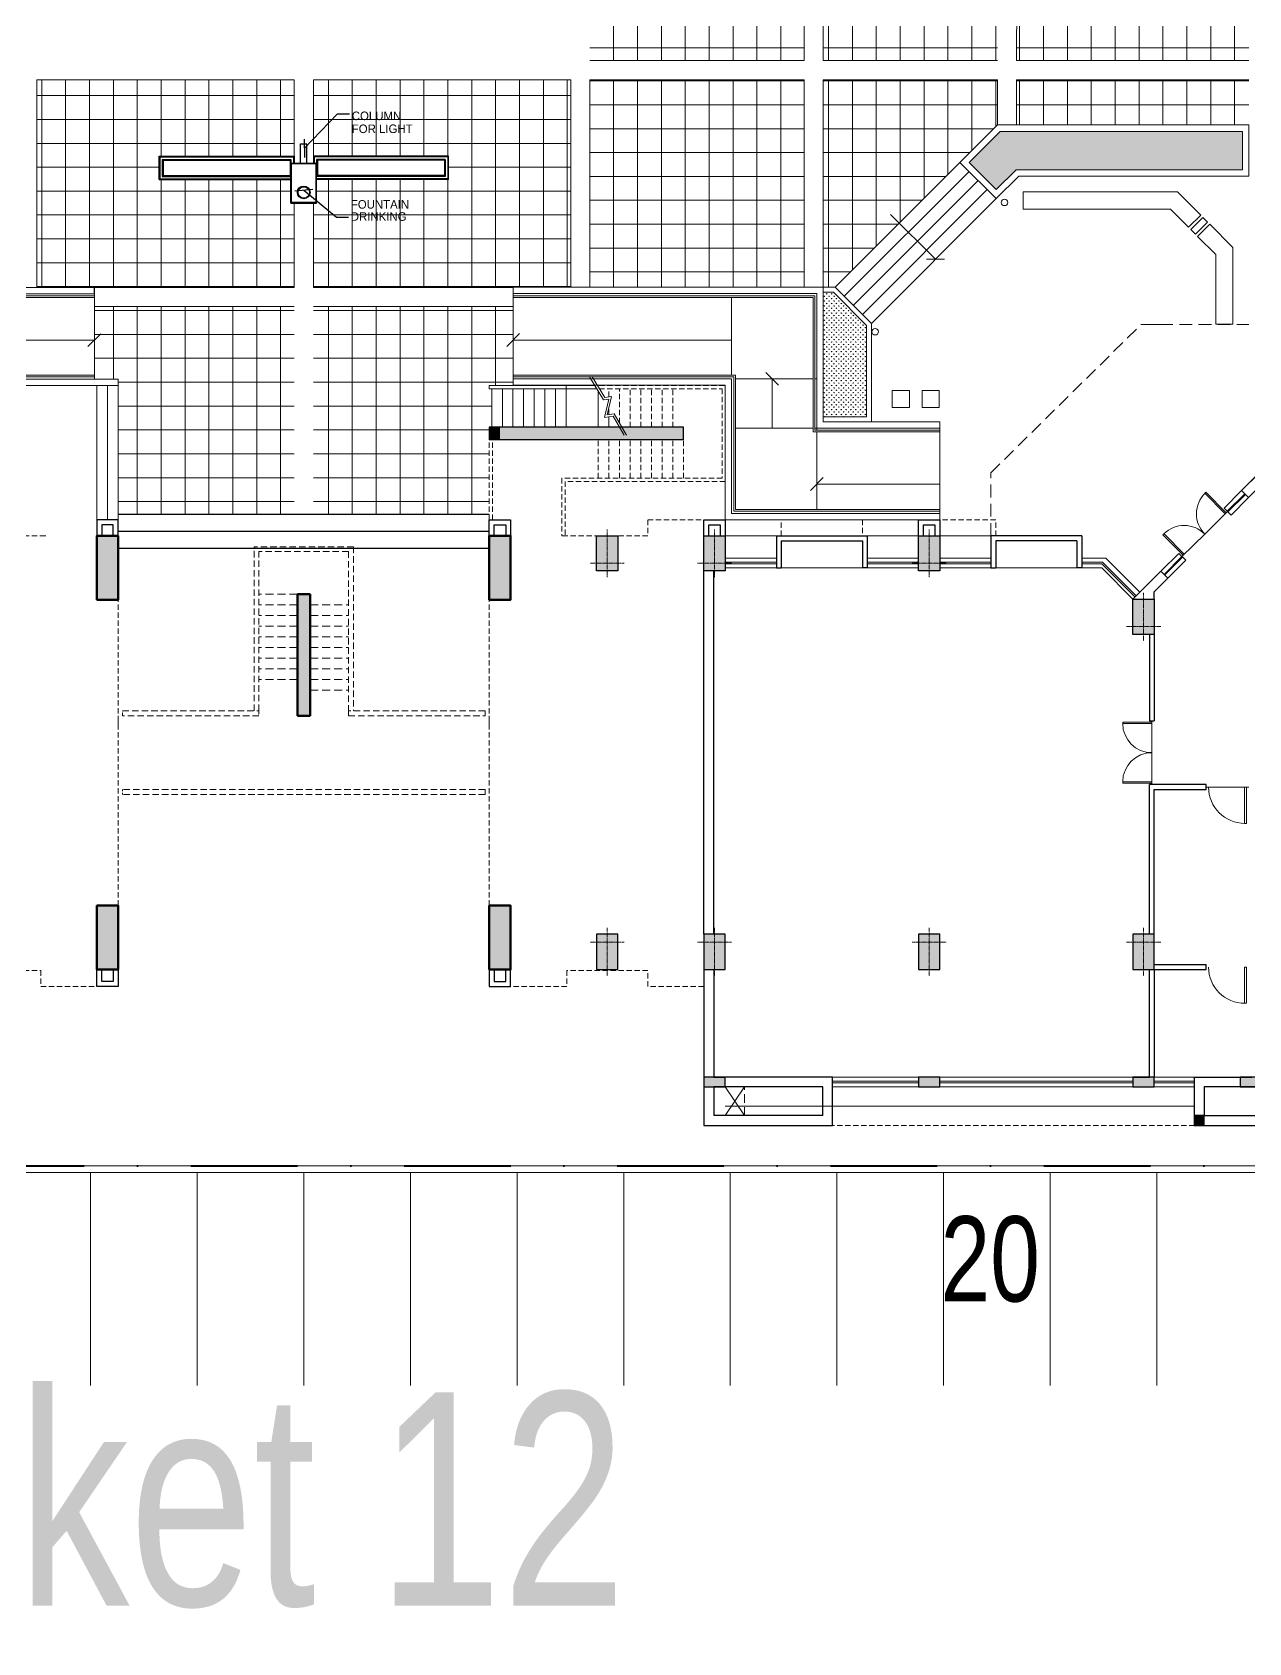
# Model space of a CAD drawing. Header units: inches. Extents: x 5542223 to 12533222, y 497239 to 5189502.
# Drawn here: x 6797436 to 6825957, y 2111526 to 2149292 of the extents above; entities that cross this region are included whole.
import ezdxf

# ---------------------------------------------------------------- set-up
doc = ezdxf.new("R2010")
doc.units = ezdxf.units.IN
doc.header["$MEASUREMENT"] = 0
for name, pattern in [('CENTER2', [1.125, 0.75, -0.125, 0.125, -0.125]), ('DASHDOT', [1, 0.5, -0.25, 0, -0.25]), ('DASHED2', [0.375, 0.25, -0.125]), ('HIDDEN', [0.375, 0.25, -0.125]), ('HIDDEN2', [0.1875, 0.125, -0.0625]), ('HIDDENX2', [0.75, 0.5, -0.25])]:
    doc.linetypes.add(name, pattern=pattern)
doc.layers.get('0').update_dxf_attribs({"color": 1})
for name, color, linetype, lineweight in [('Area_parking', 7, 'DASHDOT', 40), ('c_b', 253, 'Continuous', 15), ('CILL', 7, 'Continuous', 20), ('col', 7, 'Continuous', 30), ('DOOR', 7, 'Continuous', 9), ('ELE', 7, 'Continuous', 13), ('grid', 7, 'CENTER2', 9), ('hatch_col', 8, 'Continuous', 5), ('HosGreenHatch', 7, 'Continuous', 5), ('HosPlanter', 7, 'Continuous', 13), ('HosRamp', 7, 'Continuous', 13), ('HosSteps', 7, 'Continuous', 13), ('LS PAVMNT', 8, 'Continuous', 5), ('PARKING NO TXT', 7, 'Continuous', 9), ('Parking_Text', 7, 'Continuous', 18), ('PROJECTION', 7, 'HIDDEN', 18), ('railing', 253, 'Continuous', 15), ('RAILING_ABOVE', 7, 'HIDDENX2', 18), ('Road', 7, 'Continuous', 15), ('Road_CStone', 8, 'Continuous', 15), ('S_Parkingbays', 7, 'Continuous', 13), ('S_Stair_Projection', 7, 'HIDDEN2', 18), ('STAIR', 253, 'Continuous', 5), ('STAIRS_ABOVE', 7, 'HIDDENX2', 18), ('TEXT', 7, 'Continuous', 20), ('WALL', 7, 'Continuous', 30), ('wall_ele', 7, 'Continuous', 18), ('WIN', 7, 'Continuous', 20)]:
    doc.layers.add(name, color=color, linetype=linetype, lineweight=lineweight)
doc.layers.add('FURN', color=34, linetype='Continuous', lineweight=9, plot=False)
doc.styles.add('Parking_txt', font='arial.ttf', dxfattribs={"width": 0.75})
doc.styles.add('style1', font='ROMANS.SHX', dxfattribs={"width": 0.75, "height": 750})
doc.styles.add('style2', font='ROMANS.SHX', dxfattribs={"width": 0.8})
doc.styles.add('WMF-Arial2', font='arial.ttf')
doc.dimstyles.new('nuts', dxfattribs={"dimscale": 0, "dimtxt": 300, "dimasz": 250, "dimexe": 100, "dimexo": 50, "dimgap": 100, "dimtad": 1, "dimdec": 0, "dimzin": 0, "dimdsep": 46, "dimtxsty": 'style1', "dimblk": 'OBLIQUE', "dimcen": 250, "dimdle": 100, "dimclrd": 256, "dimclre": 256, "dimclrt": 256, "dimadec": 0, "dimazin": 0, "dimtfac": 1, "dimtdec": 0, "dimtmove": 2, "dimatfit": 3, "dimldrblk": 'OBLIQUE', "dimfxl": 1, "dimlwd": -1, "dimlwe": -1, "dimarcsym": 0})
doc.dimstyles.new('nuts1', dxfattribs={"dimscale": 0, "dimtxt": 200, "dimasz": 250, "dimexe": 100, "dimexo": 50, "dimgap": 100, "dimtad": 1, "dimdec": 0, "dimzin": 0, "dimdsep": 46, "dimtxsty": 'style2', "dimblk": 'OBLIQUE', "dimcen": 250, "dimdle": 100, "dimclrd": 256, "dimclre": 256, "dimclrt": 256, "dimadec": 0, "dimazin": 0, "dimtfac": 1, "dimtdec": 0, "dimtmove": 2, "dimatfit": 3, "dimfxl": 1, "dimlwd": -1, "dimlwe": -1, "dimarcsym": 0})
pattern_1 = [(90, (-2274895.06, -572081.5), (-56.5685425, 56.5685425), [15, -98.137085]), (45, (-2274895.06, -572081.5), (-56.5685425, 56.5685425), [15, -65]), (135, (-2274895.06, -572081.5), (-56.5685425, -56.5685425), [15, -65])]

# ---------------------------------------------------------------- blocks, each defined once
blk = doc.blocks.new('_OBLIQUE')
at = {"color": 0, "linetype": 'ByBlock'}
blk.add_line((-0.5, -0.5), (0.5, 0.5), dxfattribs=at)
blk = doc.blocks.new('*D72')
at = {"layer": 'Defpoints', "ltscale": 1000, "transparency": 16777216}
for p, q in [((-385585, 653483), (-385987, 653483)), ((-385937, 653533), (-385937, 653343)), ((-385937, 652833), (-385937, 653022)), ((-385585, 652883), (-385987, 652883))]:
    blk.add_line(p, q, dxfattribs=at)
at = {"layer": 'Defpoints', "color": 0, "ltscale": 1000, "transparency": 16777216}
for p in [(-385535, 653483), (-385937, 652883), (-385535, 652883)]:
    blk.add_point(p, dxfattribs=at)
at = {"layer": 'Defpoints', "ltscale": 1000, "transparency": 16777216, "xscale": 50, "yscale": 50, "zscale": 50}
for p, rotation in [((-385937, 653483), 90), ((-385937, 652883), 270)]:
    blk.add_blockref('_OBLIQUE', p, dxfattribs=dict(at, rotation=rotation))
at = {"layer": 'Defpoints', "ltscale": 1000, "transparency": 16777216, "insert": (-385937, 653183), "char_height": 100, "attachment_point": 5, "rotation": 90, "style": 'WMF-Arial2'}
blk.add_mtext('600', dxfattribs=at)
blk = doc.blocks.new('*D73')
at = {"layer": 'Defpoints', "ltscale": 1000, "transparency": 16777216}
for p, q in [((-386923, 650633), (-387325, 650633)), ((-387275, 650683), (-387275, 650276)), ((-386923, 649633), (-387325, 649633)), ((-387275, 649583), (-387275, 649887))]:
    blk.add_line(p, q, dxfattribs=at)
at = {"layer": 'Defpoints', "color": 0, "ltscale": 1000, "transparency": 16777216}
for p in [(-386873, 650633), (-387275, 649633), (-386873, 649633)]:
    blk.add_point(p, dxfattribs=at)
at = {"layer": 'Defpoints', "ltscale": 1000, "transparency": 16777216, "xscale": 50, "yscale": 50, "zscale": 50}
for p, rotation in [((-387275, 650633), 90), ((-387275, 649633), 270)]:
    blk.add_blockref('_OBLIQUE', p, dxfattribs=dict(at, rotation=rotation))
at = {"layer": 'Defpoints', "ltscale": 1000, "transparency": 16777216, "insert": (-387275, 650082), "char_height": 100, "attachment_point": 5, "rotation": 90, "style": 'WMF-Arial2'}
blk.add_mtext('1000', dxfattribs=at)
blk = doc.blocks.new('colum')
at = {"layer": 'hatch_col'}
blk.add_hatch(color=256, dxfattribs=at).paths.add_polyline_path([(250, 185), (-250, 185), (-250, -640), (250, -640)])
at = {"layer": 'col'}
blk.add_lwpolyline([(-250, -640), (250, -640), (250, 185), (-250, 185)], close=True, dxfattribs=at)
at = {"layer": 'grid'}
for p, q in [((-400, 0), (400, 0)), ((0, 335), (0, -790))]:
    blk.add_line(p, q, dxfattribs=at)
blk = doc.blocks.new('door-left')
at = {"layer": 'DOOR'}
blk.add_lwpolyline([(-0.402, 0.85), (-0.444, 0.85), (-0.444, 0), (-0.402, 0)], close=True, dxfattribs=at)
blk.add_arc((-0.406, 0), 0.85, 0, 90, dxfattribs=at)
blk = doc.blocks.new('GHosEdge')
at = {"layer": 'hatch_col', "ltscale": 1000}
for points in [[(-23395, -10533), (-23895, -10533), (-23895, -12033), (-23395, -12033)], [(-23395, -19203), (-23895, -19203), (-23895, -20703), (-23395, -20703)]]:
    blk.add_hatch(color=256, dxfattribs=at).paths.add_polyline_path(points)
at = {"layer": 'hatch_col'}
for points in [[(-18865, -23228), (-18865, -23458), (-18365, -23458), (-18365, -23228)], [(-13835, -23228), (-13835, -23458), (-13335, -23458), (-13335, -23228)], [(-8805, -23228), (-8805, -23458), (-8305, -23458), (-8305, -23228)], [(-6290, -23228), (-6290, -23458), (-5790, -23458), (-5790, -23228)], [(-7140, -24128), (-7370, -24128), (-7370, -24358), (-7140, -24358)]]:
    blk.add_hatch(color=256, dxfattribs=at).paths.add_polyline_path(points)
at = {"layer": 'c_b', "ltscale": 3}
for p, q in [((-15150, -11288), (-17050, -11288)), ((-10120, -11288), (-12020, -11288))]:
    blk.add_line(p, q, dxfattribs=at)
at = {"layer": 'CILL', "ltscale": 50}
for p, q in [((-8142, -11357), (-7730, -10945)), ((-7730, -10945), (-7568, -11107)), ((-7978, -11518), (-7568, -11107))]:
    blk.add_line(p, q, dxfattribs=at)
at = {"layer": 'col', "color": 0, "lineweight": 70, "ltscale": 0.1}
for points in [[(-23895, -10533), (-23395, -10533), (-23395, -12033), (-23895, -12033)], [(-23895, -20703), (-23395, -20703), (-23395, -19203), (-23895, -19203)]]:
    blk.add_lwpolyline(points, close=True, dxfattribs=at)
at = {"layer": 'col'}
for points in [[(-23895, -20703), (-23895, -21103), (-23395, -21103), (-23395, -20703)], [(-23780, -20703), (-23780, -20988), (-23510, -20988), (-23510, -20703)]]:
    blk.add_lwpolyline(points, dxfattribs=at)
for points in [[(-18365, -23458), (-18365, -23228), (-18865, -23228), (-18865, -23458)], [(-13335, -23458), (-13335, -23228), (-13835, -23228), (-13835, -23458)], [(-8305, -23458), (-8305, -23228), (-8805, -23228), (-8805, -23458)], [(-5790, -23458), (-5790, -23228), (-6290, -23228), (-6290, -23458)], [(-7370, -24358), (-7140, -24358), (-7140, -24128), (-7370, -24128)]]:
    blk.add_lwpolyline(points, close=True, dxfattribs=at)
at = {"layer": 'DOOR', "ltscale": 50}
for p, q in [((-7122, -10492), (-6588, -9965)), ((-7656, -11019), (-7122, -10492))]:
    blk.add_line(p, q, dxfattribs=at)
at = {"layer": 'DOOR'}
for p, q in [((-8362, -16368), (-8362, -14868)), ((-7090, -16426), (-6090, -16426))]:
    blk.add_line(p, q, dxfattribs=at)
at = {"layer": 'ELE', "linetype": 'HIDDENX2', "ltscale": 400}
blk.add_line((-17915, -24128), (-17915, -23458), dxfattribs=at)
at = {"layer": 'PROJECTION', "ltscale": 500}
for q in [(-23895, -10533), (-23895, -21103)]:
    blk.add_line((-23895, -20703), q, dxfattribs=at)
at = {"layer": 'PROJECTION', "ltscale": 1200}
blk.add_lwpolyline([(-12141, -10533), (-12141, -9057), (-8618, -5581), (-6090, -5581)], dxfattribs=at)
at = {"layer": 'PROJECTION', "ltscale": 500}
for points in [[(-11331, -10533), (-11331, -10533), (-11331, -10533), (-12020, -10533), (-12020, -10158), (-15150, -10158), (-15150, -10533), (-17050, -10533), (-17050, -10158), (-20180, -10158), (-20180, -10533), (-22080, -10533), (-22080, -10533), (-22080, -10533), (-22080, -10533)], [(-18865, -21103), (-20180, -21103), (-20180, -20728), (-22080, -20728), (-22080, -21103), (-23895, -21103), (-23895, -20728)], [(-18365, -24358), (-6290, -24358)]]:
    blk.add_lwpolyline(points, dxfattribs=at)
at = {"layer": 'railing', "ltscale": 400}
for p, q in [((-17915, -24128), (-18365, -23458)), ((-18365, -24128), (-17915, -23458))]:
    blk.add_line(p, q, dxfattribs=at)
at = {"layer": 'RAILING_ABOVE', "ltscale": 500}
blk.add_line((-22080, -10533), (-22195, -10533), dxfattribs=at)
at = {"layer": 'STAIR', "ltscale": 3}
blk.add_line((-7890, -5581), (-8618, -5581), dxfattribs=at)
at = {"layer": 'WALL'}
for p, q in [((-5713, -8927), (-6259, -9474)), ((-6259, -9474), (-5847, -9061)), ((-6097, -9636), (-5550, -9090)), ((-6097, -9636), (-6259, -9474)), ((-8805, -12019), (-8149, -11363)), ((-8305, -11845), (-7986, -11526)), ((-7986, -11526), (-8149, -11363)), ((-8305, -12019), (-8305, -11845)), ((-8420, -12844), (-8420, -14868)), ((-8305, -12844), (-8305, -14868)), ((-8420, -19878), (-8420, -16368)), ((-7090, -16368), (-8420, -16368)), ((-8305, -19878), (-8305, -16483)), ((-8305, -16483), (-7090, -16483)), ((-8305, -20588), (-7090, -20588)), ((-8305, -20703), (-8305, -23228)), ((-8305, -20703), (-7090, -20703))]:
    blk.add_line(p, q, dxfattribs=at)
at = {"layer": 'WALL', "ltscale": 4}
for p, q in [((-17165, -10533), (-15035, -10533)), ((-17165, -10533), (-17165, -11288)), ((-15035, -10533), (-15035, -11288)), ((-10005, -10533), (-12135, -10533)), ((-12135, -10533), (-12135, -11288)), ((-10005, -10533), (-10005, -11288)), ((-17050, -10648), (-15150, -10648)), ((-17050, -10648), (-17050, -11288)), ((-15150, -10648), (-15150, -11288)), ((-10120, -10648), (-12020, -10648)), ((-12020, -10648), (-12020, -11288)), ((-10120, -10648), (-10120, -11288)), ((-17165, -11288), (-17050, -11288)), ((-15035, -11288), (-15150, -11288)), ((-12135, -11288), (-12020, -11288)), ((-10005, -11288), (-10120, -11288))]:
    blk.add_line(p, q, dxfattribs=at)
at = {"layer": 'WALL', "ltscale": 0.1}
for p, q in [((-8420, -14868), (-8305, -14868)), ((-7090, -16483), (-7090, -16368)), ((-18865, -20702), (-18865, -23228)), ((-7090, -20703), (-7090, -20588)), ((-18865, -23228), (-18865, -24358)), ((-15850, -23228), (-18365, -23228)), ((-15850, -24358), (-15850, -23228)), ((-7370, -23228), (-6020, -23228)), ((-16080, -23458), (-18635, -23458)), ((-18635, -23458), (-18635, -24128)), ((-16080, -24128), (-16080, -23458)), ((-16080, -24128), (-18635, -24128)), ((-18865, -24358), (-15850, -24358))]:
    blk.add_line(p, q, dxfattribs=at)
for points in [[(-23895, -10533), (-23895, -10158), (-23395, -10158), (-23395, -10533)], [(-18865, -10533), (-18865, -10158), (-18365, -10158), (-18365, -10533)], [(-13835, -10543), (-13835, -10158), (-13335, -10158), (-13335, -10543)], [(-23780, -10533), (-23780, -10273), (-23510, -10273), (-23510, -10533)], [(-18750, -10533), (-18750, -10273), (-18480, -10273), (-18480, -10533)], [(-13720, -10543), (-13720, -10273), (-13450, -10273), (-13450, -10543)], [(-18865, -19878), (-18865, -11358)], [(-18635, -19879), (-18635, -11358)], [(-18635, -20702), (-18635, -23228), (-18365, -23228)], [(-5790, -20703), (-5790, -23458), (-7140, -23458), (-7140, -24128), (-4585, -24128), (-4585, -23458)], [(-7370, -23228), (-7370, -24358), (-4355, -24358)]]:
    blk.add_lwpolyline(points, dxfattribs=at)
at = {"layer": 'WALL'}
blk.add_lwpolyline([(-8805, -23228), (-8420, -23228), (-8420, -20703)], dxfattribs=at)
at = {"layer": 'wall_ele', "ltscale": 4}
for p, q in [((-17165, -10533), (-18365, -10533)), ((-15035, -10533), (-13835, -10533)), ((-12135, -10533), (-13335, -10533))]:
    blk.add_line(p, q, dxfattribs=at)
at = {"layer": 'WIN', "ltscale": 0.1}
for p, q in [((-6185, -9548), (-6596, -9958)), ((-6171, -9562), (-6581, -9973)), ((-18365, -11058), (-17165, -11058)), ((-17165, -11153), (-18365, -11153)), ((-17165, -11193), (-18365, -11193)), ((-17165, -11288), (-18365, -11288)), ((-15035, -11058), (-13835, -11058)), ((-15035, -11153), (-13835, -11153)), ((-15035, -11193), (-13835, -11193)), ((-15035, -11288), (-13835, -11288)), ((-12135, -11058), (-13335, -11058)), ((-12135, -11153), (-13335, -11153)), ((-12135, -11193), (-13335, -11193)), ((-12135, -11288), (-13335, -11288)), ((-10005, -11058), (-9441, -11058)), ((-10005, -11153), (-9519, -11153)), ((-10005, -11193), (-9536, -11193)), ((-10005, -11288), (-9536, -11288)), ((-8757, -11972), (-9536, -11193)), ((-8805, -12019), (-9536, -11288)), ((-8729, -11944), (-9519, -11153)), ((-8642, -11857), (-9441, -11058)), ((-7656, -11019), (-8067, -11430)), ((-7642, -11033), (-8053, -11444)), ((-13835, -23228), (-15850, -23228)), ((-13835, -23323), (-15850, -23323)), ((-13835, -23363), (-15850, -23363)), ((-13335, -23228), (-8805, -23228)), ((-13335, -23323), (-8805, -23323)), ((-13335, -23363), (-8805, -23363)), ((-8305, -23228), (-7370, -23228)), ((-8305, -23323), (-7370, -23323)), ((-8305, -23363), (-7370, -23363)), ((-13835, -23458), (-15850, -23458)), ((-13335, -23458), (-8805, -23458)), ((-8305, -23458), (-7370, -23458)), ((-18365, -23908), (-7370, -23908))]:
    blk.add_line(p, q, dxfattribs=at)
for points in [[(-6507, -10047), (-6670, -9884), (-6259, -9474)], [(-6507, -10047), (-6097, -9636)]]:
    blk.add_lwpolyline(points, dxfattribs=at)
at = {"layer": 'DOOR', "ltscale": 50, "zscale": 796.8750000343788}
for p, xscale, yscale, rotation in [((-6870, -10244), -796.875000035179, 796.875000034459, 44.62082861673562), ((-7374, -10741), 796.8750000351789, 796.8750000344588, 44.62082861673556)]:
    blk.add_blockref('door-left', p, dxfattribs=dict(at, xscale=xscale, yscale=yscale, rotation=rotation))
at = {"layer": 'DOOR', "xscale": 1000, "yscale": 1000, "zscale": 1000, "rotation": 180}
for p in [(-6590, -16426), (-6590, -16426), (-6590, -20646)]:
    blk.add_blockref('door-left', p, dxfattribs=at)
at = {"layer": 'grid', "ltscale": 750, "xscale": -1, "rotation": 180}
for p in [(-21130, -11173), (-21130, -11173), (-18615, -11173), (-13585, -11173), (-8555, -12659)]:
    blk.add_blockref('colum', p, dxfattribs=at)
at = {"layer": 'grid', "yscale": 804.3749999906868, "zscale": 804.3749999906358, "rotation": 90}
for p, xscale in [((-8362, -15261), -804.3749999906868), ((-8362, -15976), 804.3749999906868)]:
    blk.add_blockref('door-left', p, dxfattribs=dict(at, xscale=xscale))
at = {"layer": 'grid', "ltscale": 750}
for p in [(-21130, -20063), (-21130, -20063), (-18615, -20063), (-13585, -20063), (-8555, -20063)]:
    blk.add_blockref('colum', p, dxfattribs=at)
blk = doc.blocks.new('HosStairSide')
at = {"layer": 'hatch_col', "ltscale": 1000}
blk.add_hatch(color=256, dxfattribs=at).paths.add_polyline_path([(-250, 2175), (-500, 2175), (-500, 1875), (-250, 1875)])
h = blk.add_hatch(color=256, dxfattribs=at)
h.paths.add_polyline_path([(-250, 2175), (-250, 1875), (2265, 1875), (2265, 2175)])
h.paths.add_polyline_path([(2265, 2175), (2265, 1875), (4055, 1875), (4055, 2175)])
at = {"layer": 'railing', "ltscale": 50}
for p, q in [((1305, 3075), (1305, 3150)), ((2055, 3113), (2055, 3150))]:
    blk.add_line(p, q, dxfattribs=at)
for points in [[(-500, 3150), (1974, 3150)], [(-500, 3150), (-500, 3075)], [(-500, 3075), (2020, 3075)]]:
    blk.add_lwpolyline(points, dxfattribs=at)
at = {"layer": 'STAIR', "ltscale": 50}
for p, q in [((-445, 2175), (-445, 3075)), ((-195, 2175), (-195, 3075)), ((55, 2175), (55, 3075)), ((305, 2175), (305, 3075)), ((555, 2175), (555, 3075)), ((805, 2175), (805, 3075)), ((1055, 2175), (1055, 3075)), ((1305, 2175), (1305, 3075)), ((2055, 2175), (2055, 3017)), ((2305, 2175), (2305, 2416))]:
    blk.add_line(p, q, dxfattribs=at)
at = {"layer": 'STAIR', "linetype": 'DASHED2', "ltscale": 500}
for p, q in [((2555, 2263), (2555, 3075)), ((2805, 2175), (2805, 3075)), ((3055, 2175), (3055, 3075)), ((3305, 2175), (3305, 3075)), ((3555, 2175), (3555, 3075)), ((3805, 2175), (3805, 3075)), ((-500, -375), (-500, 1875)), ((-425, 0), (-425, 1875)), ((2055, 975), (2055, 1875)), ((2305, 975), (2305, 1875)), ((2555, 975), (2555, 1875)), ((2805, 975), (2805, 1875)), ((3055, 975), (3055, 1875)), ((3305, 975), (3305, 1875)), ((3555, 975), (3555, 1875)), ((3805, 975), (3805, 1875)), ((4055, 975), (4055, 1875))]:
    blk.add_line(p, q, dxfattribs=at)
for points in [[(2078, 3075), (4955, 3075), (4955, 975), (1200, 975), (1200, -375)], [(2078, 3150), (5030, 3150), (5030, 900), (1275, 900), (1275, -375)]]:
    blk.add_lwpolyline(points, dxfattribs=at)
at = {"layer": 'STAIR'}
for points in [[(2659, 1986), (2402, 2431), (2199, 2400), (2301, 2830), (2180, 2811), (1852, 3351)], [(2715, 1986), (2427, 2486), (2266, 2461), (2367, 2891), (2206, 2866), (1910, 3351)]]:
    blk.add_lwpolyline(points, dxfattribs=at)
at = {"layer": 'STAIRS_ABOVE', "ltscale": 250}
for p, q in [((2305, 2881), (2305, 3075)), ((2305, 2467), (2305, 2628))]:
    blk.add_line(p, q, dxfattribs=at)
at = {"layer": 'WALL', "ltscale": 50}
for p, q in [((4055, 2175), (-500, 2175)), ((-500, 2175), (-500, 1875)), ((4055, 1875), (4055, 2175)), ((4055, 1875), (-500, 1875))]:
    blk.add_line(p, q, dxfattribs=at)
blk = doc.blocks.new('RES_GH2')
at = {"layer": 'hatch_col', "ltscale": 1000}
for points in [[(23395, -10533), (23895, -10533), (23895, -12033), (23395, -12033)], [(23395, -20703), (23895, -20703), (23895, -19203), (23395, -19203)]]:
    blk.add_hatch(color=256, dxfattribs=at).paths.add_polyline_path(points)
at = {"layer": 'col', "color": 0, "lineweight": 70, "ltscale": 0.1}
for points in [[(23895, -10533), (23395, -10533), (23395, -12033), (23895, -12033)], [(23895, -20703), (23395, -20703), (23395, -19203), (23895, -19203)]]:
    blk.add_lwpolyline(points, close=True, dxfattribs=at)
at = {"layer": 'col'}
for points in [[(23895, -20703), (23895, -21103), (23395, -21103), (23395, -20703)], [(23780, -20703), (23780, -20988), (23510, -20988), (23510, -20703)]]:
    blk.add_lwpolyline(points, dxfattribs=at)
at = {"layer": 'PROJECTION', "ltscale": 500}
for q in [(23895, -10533), (23895, -21103)]:
    blk.add_line((23895, -20703), q, dxfattribs=at)
for points in [[(11331, -10533), (11331, -10533), (11331, -10533), (12020, -10533), (12020, -10158), (15150, -10158), (15150, -10533), (17050, -10533), (17050, -10158), (20180, -10158), (20180, -10533), (22080, -10533), (22080, -10533), (22080, -10533), (22080, -10533)], [(18865, -21103), (20180, -21103), (20180, -20728), (22080, -20728), (22080, -21103), (23895, -21103), (23895, -20728)]]:
    blk.add_lwpolyline(points, dxfattribs=at)
at = {"layer": 'RAILING_ABOVE', "ltscale": 500}
blk.add_line((22080, -10533), (22195, -10533), dxfattribs=at)
at = {"layer": 'WALL', "ltscale": 0.1}
for points in [[(23895, -10533), (23895, -10158), (23395, -10158), (23395, -10533)], [(23780, -10533), (23780, -10273), (23510, -10273), (23510, -10533)]]:
    blk.add_lwpolyline(points, dxfattribs=at)
blk = doc.blocks.new('GHosStairMid')
at = {"layer": 'hatch_col', "ltscale": 1000}
blk.add_hatch(color=256, dxfattribs=at).paths.add_polyline_path([(-4500, 4595), (-4200, 4595), (-4200, 2046.5), (-4200, 2045), (-4200, 1745), (-4500, 1745), (-4500, 2045), (-4500, 2046.5)])
at = {"layer": 'col', "color": 0, "lineweight": 70, "ltscale": 0.1}
for p, q in [((-4500, 2046.5), (-4500, 4595)), ((-4200, 4595), (-4500, 4595)), ((-4200, 2046.5), (-4200, 4595)), ((-4500, 1745), (-4500, 2045)), ((-4200, 2045), (-4200, 1745)), ((-4200, 1745), (-4500, 1745))]:
    blk.add_line(p, q, dxfattribs=at)
at = {"layer": 'PROJECTION', "ltscale": 3}
for p, q in [((-8600, 6325), (-8600, 6440)), ((-8600, 4595), (-8600, 4480)), ((-5400, 4480), (-5400, 4595))]:
    blk.add_line(p, q, dxfattribs=at)
at = {"layer": 'railing', "linetype": 'Continuous', "ltscale": 1000}
for p, q in [((-8700, 4895), (-8700, 4595)), ((0, 4895), (0, 4595))]:
    blk.add_line(p, q, dxfattribs=at)
at = {"layer": 'RAILING_ABOVE', "ltscale": 300}
for p, q in [((-100, 6440), (-8600, 6440)), ((-100, 6325), (-100, 6440)), ((-100, 6325), (-8600, 6325)), ((-5400, 4595), (-8600, 4595)), ((-3300, 4595), (-100, 4595)), ((-3300, 4480), (-3300, 4595)), ((-100, 4480), (-100, 4595)), ((-8600, 4480), (-5400, 4480)), ((-5515, 4480), (-5515, 630)), ((-5400, 4480), (-5400, 745)), ((-100, 4480), (-3300, 4480)), ((-3300, 745), (-3300, 4480)), ((-3185, 630), (-3185, 4480)), ((-3185, 630), (-5515, 630)), ((-3300, 745), (-5400, 745))]:
    blk.add_line(p, q, dxfattribs=at)
at = {"layer": 'S_Stair_Projection', "lineweight": 20, "ltscale": 1500}
for p, q in [((-4200, 3995), (-3300, 3995)), ((-4500, 3745), (-5400, 3745)), ((-4500, 3495), (-5400, 3495)), ((-4200, 3745), (-3300, 3745)), ((-4200, 3495), (-3300, 3495)), ((-4500, 3245), (-5400, 3245)), ((-4200, 3245), (-3300, 3245)), ((-4500, 2995), (-5400, 2995)), ((-4500, 2745), (-5400, 2745)), ((-4200, 2995), (-3300, 2995)), ((-4200, 2745), (-3300, 2745)), ((-4500, 2495), (-5400, 2495)), ((-4200, 2495), (-3300, 2495)), ((-4500, 2245), (-5400, 2245)), ((-4500, 1995), (-5400, 1995)), ((-4200, 2245), (-3300, 2245)), ((-4200, 1995), (-3300, 1995)), ((-4500, 1745), (-5400, 1745))]:
    blk.add_line(p, q, dxfattribs=at)
at = {"layer": 'Defpoints', "ltscale": 0.1}
for base, p1, p2, picture, middle in [((-3676.5, 3995), (-3273.7, 4595), (-3273.7, 3995), '*D72', (-3676.5, 4295)), ((-5014.5, 745), (-4611.7, 1745), (-4611.7, 745), '*D73', (-5014.5, 1194.3))]:
    dim = blk.add_linear_dim(base=base, p1=p1, p2=p2, angle=270, dimstyle='nuts1', override={"dimscale": 1, "dimtxt": 100, "dimasz": 50, "dimexe": 50, "dimgap": 50, "dimtxsty": 'WMF-Arial2', "dimdle": 50}, dxfattribs=at)
    dim.commit()
    dim.dimension.update_dxf_attribs({"geometry": picture, "text_midpoint": middle, "dimtype": 129, "insert": (382261, -648887.5)})
blk = doc.blocks.new('HosEnt3')
at = {"layer": 'HosGreenHatch', "ltscale": 0.1}
h = blk.add_hatch(dxfattribs=at)
h.set_pattern_fill('GRASS', color=256, scale=80, style=0)
h.set_pattern_definition([(90, (-5557177.83, 2072128.13), (-56.5685425, 56.5685425), [15, -98.137085]), (45, (-5557177.83, 2072128.13), (-56.5685425, 56.5685425), [15, -65]), (135, (-5557177.83, 2072128.13), (-56.5685425, -56.5685425), [15, -65])])
h.paths.add_polyline_path([(-150, -150), (-5830, -150), (-6559, -879), (-5922, -1515), (-5457, -1050), (-150, -1050)])
at = {"layer": 'HosGreenHatch'}
h = blk.add_hatch(dxfattribs=at)
h.set_pattern_fill('GRASS', color=256, scale=80, style=0)
h.set_pattern_definition([(90, (-2214935.06, -572081.5), (-56.5685425, 56.5685425), [15, -98.137085]), (45, (-2214935.06, -572081.5), (-56.5685425, 56.5685425), [15, -65]), (135, (-2214935.06, -572081.5), (-56.5685425, -56.5685425), [15, -65])])
h.paths.add_polyline_path([(-8963, -4701), (-9740, -3923), (-9975, -3923), (-9975, -6843), (-8963, -6843)])
at = {"ltscale": 0.1}
for p, q in [((-1358, -2452), (-1075, -2169)), ((-17245, -5954), (-17245, -3954)), ((-12125, -5864), (-12125, -4044)), ((-12035, -5954), (-10215, -5954)), ((-10175, -5954), (-10125, -5954)), ((-10215, -7108), (-12035, -7108)), ((-10125, -7108), (-10175, -7108)), ((-10125, -7108), (-10125, -7158)), ((-7245, -7108), (-7245, -9108)), ((-10125, -7198), (-10125, -9018))]:
    blk.add_line(p, q, dxfattribs=at)
for points in [[(-5289, -1571), (-5289, -1971), (-1839, -1971), (-1411, -2399), (-1128, -2116), (-1673, -1571)], [(-8357, -6622), (-7957, -6622), (-7957, -6222), (-8357, -6222)], [(-7657, -6622), (-7257, -6622), (-7257, -6222), (-7657, -6222)]]:
    blk.add_lwpolyline(points, close=True, dxfattribs=at)
blk.add_lwpolyline([(-371, -4672), (-371, -2874), (-916, -2329), (-1199, -2611), (-771, -3039), (-771, -4672), (-371, -4672)], dxfattribs=at)
at = {"color": 3, "ltscale": 0.1}
blk.add_lwpolyline([(-7245, -7108), (-10125, -7108), (-10125, -3954), (-17245, -3954)], dxfattribs=at)
at = {"color": 8, "ltscale": 0.1}
for points in [[(-7245, -7158), (-10175, -7158), (-10175, -4004), (-17245, -4004)], [(-7245, -7198), (-10215, -7198), (-10215, -4044), (-17245, -4044)], [(-7245, -9018), (-12035, -9018), (-12035, -5864), (-17245, -5864)], [(-7245, -9058), (-12075, -9058), (-12075, -5904), (-17245, -5904)]]:
    blk.add_lwpolyline(points, dxfattribs=at)
at = {"color": 5, "ltscale": 0.1}
for centre in [(-5728, -1816), (-8760, -4848)]:
    blk.add_circle(centre, 75, dxfattribs=at)
at = {"layer": 'HosPlanter', "ltscale": 0.1}
for points in [[(0, 0), (-5892, 0), (-6771, -879), (-5922, -1727), (-5395, -1200), (0, -1200)], [(-150, -150), (-5830, -150), (-6559, -879), (-5922, -1515), (-5457, -1050), (-150, -1050)]]:
    blk.add_lwpolyline(points, close=True, dxfattribs=at)
blk.add_lwpolyline([(-9975, -6843), (-8963, -6843), (-8963, -4701), (-9740, -3923), (-9975, -3923), (-9975, -3804), (-9697, -3804), (-8848, -4653), (-8848, -6954)], dxfattribs=at)
at = {"layer": 'HosRamp', "ltscale": 0.1}
blk.add_lwpolyline([(-17245, -3954), (-10125, -3954), (-10125, -7108), (-7245, -7108), (-7245, -6958), (-9975, -6958), (-9975, -3804), (-17245, -3804), (-17245, -3954)], dxfattribs=at)
at = {"layer": 'HosRamp'}
blk.add_lwpolyline([(-17245, -6104), (-12275, -6104), (-12275, -9258), (-7245, -9258), (-7245, -9108), (-12125, -9108), (-12125, -5954), (-17245, -5954), (-17245, -6104)], dxfattribs=at)
at = {"layer": 'HosSteps', "ltscale": 0.1}
for p, q in [((-9697, -3804), (-6771, -879)), ((-9485, -4017), (-6559, -1091)), ((-9272, -4229), (-6347, -1303)), ((-9060, -4441), (-6135, -1515)), ((-8848, -4653), (-5922, -1727))]:
    blk.add_line(p, q, dxfattribs=at)
at = {"layer": 'WALL', "ltscale": 0.1}
blk.add_line((-1252, -2558), (-969, -2275), dxfattribs=at)
blk.add_lwpolyline([(-969, -2275), (-1075, -2169), (-1358, -2452), (-1252, -2558)], close=True, dxfattribs=at)
blk.add_leader([(-17245, -5042), (-12125, -5042)], dimstyle='nuts', override={"dimscale": 100, "dimasz": 3, "dimtad": 0})
at = {"layer": 'TEXT'}
for points in [[(-7344, -3149), (-8396, -2098)], [(-11173, -5954), (-11173, -7108)], [(-10125, -8419), (-7245, -8419)]]:
    blk.add_leader(points, dimstyle='nuts', override={"dimscale": 100, "dimasz": 3, "dimtad": 0}, dxfattribs=at)
blk = doc.blocks.new('HosEnt4')
at = {"layer": 'HosGreenHatch', "ltscale": 0.1}
h = blk.add_hatch(dxfattribs=at)
h.set_pattern_fill('GRASS', color=256, scale=80, style=0)
h.set_pattern_definition([(90, (5557178.187, 2072128.13), (56.5685425, 56.5685425), [15, -98.137085]), (135, (5557178.19, 2072128.13), (56.5685425, 56.5685425), [15, -65]), (45, (5557178.19, 2072128.13), (56.5685425, -56.5685425), [15, -65])])
h.paths.add_polyline_path([(150, -150), (5831, -150), (6559, -879), (5923, -1515), (5458, -1050), (150, -1050)])
at = {"layer": 'HosGreenHatch'}
h = blk.add_hatch(dxfattribs=at)
h.set_pattern_fill('GRASS', color=256, scale=80, style=0)
h.set_pattern_definition(pattern_1)
h.paths.add_polyline_path([(9975, -3923), (9749, -3923), (8968, -4705), (8968, -6844), (9975, -6844)])
h = blk.add_hatch(dxfattribs=at)
h.set_pattern_fill('GRASS', color=256, scale=80, style=0)
h.set_pattern_definition(pattern_1)
h.paths.add_polyline_path([(14275, -6108), (12275, -6108), (12275, -6959), (14275, -6959)])
at = {"ltscale": 0.1}
for p, q in [((1129, -2116), (1674, -1571)), ((5290, -1571), (1674, -1571)), ((5290, -1971), (5290, -1571)), ((1359, -2452), (1076, -2169)), ((1129, -2116), (1412, -2399)), ((1412, -2399), (1840, -1971)), ((5290, -1971), (1840, -1971)), ((372, -2874), (917, -2329)), ((772, -3039), (1200, -2611)), ((917, -2329), (1200, -2611)), ((372, -4672), (372, -2874)), ((772, -4672), (772, -3039)), ((12125, -5868), (12125, -4048)), ((17245, -5958), (17245, -3958)), ((772, -4672), (372, -4672)), ((10175, -5958), (10125, -5958)), ((12035, -5958), (10215, -5958)), ((12125, -5958), (12075, -5958)), ((12125, -5958), (12125, -5908)), ((7245, -7109), (7245, -9109)), ((10125, -7109), (10175, -7109)), ((10125, -7109), (10125, -7159)), ((10215, -7109), (12035, -7109)), ((12075, -7109), (12125, -7109)), ((12125, -7109), (12125, -7159)), ((10125, -7199), (10125, -9019)), ((12125, -7199), (12125, -9019)), ((12125, -9059), (12125, -9109))]:
    blk.add_line(p, q, dxfattribs=at)
at = {"color": 8, "ltscale": 0.1}
for p, q in [((12035, -7199), (12035, -5868)), ((12035, -5868), (17245, -5868)), ((12075, -7159), (12075, -5908)), ((12075, -5908), (17245, -5908)), ((12075, -7159), (14225, -7159)), ((14225, -9250), (14225, -7159)), ((12035, -7199), (14185, -7199)), ((14185, -9250), (14185, -7199)), ((7245, -9019), (12865, -9019)), ((7245, -9059), (12825, -9059)), ((12825, -9259), (12825, -9059)), ((12865, -9259), (12865, -9019)), ((12825, -9259), (12865, -9259)), ((14185, -9250), (14225, -9250))]:
    blk.add_line(p, q, dxfattribs=at)
for points in [[(7245, -7159), (10175, -7159), (10175, -4008), (17245, -4008)], [(7245, -7199), (10215, -7199), (10215, -4048), (17245, -4048)]]:
    blk.add_lwpolyline(points, dxfattribs=at)
at = {"ltscale": 0.1}
for points in [[(7658, -6622), (7258, -6622), (7258, -6222), (7658, -6222)], [(8358, -6622), (7958, -6622), (7958, -6222), (8358, -6222)]]:
    blk.add_lwpolyline(points, close=True, dxfattribs=at)
at = {"color": 5, "ltscale": 0.1}
for centre in [(5781, -1869), (8711, -4798)]:
    blk.add_circle(centre, 75, dxfattribs=at)
at = {"layer": 'HosRamp', "ltscale": 0.1}
for points in [[(0, 0), (5893, 0), (6771, -879), (5923, -1727), (5396, -1200), (0, -1200)], [(150, -150), (5831, -150), (6559, -879), (5923, -1515), (5458, -1050), (150, -1050)], [(14425, -5958), (14425, -7109), (12125, -7109), (12125, -5958), (14425, -5958)]]:
    blk.add_lwpolyline(points, close=True, dxfattribs=at)
for points in [[(17245, -3958), (10125, -3958), (10125, -7109), (7245, -7109), (7245, -6959), (9975, -6959), (9975, -3808), (17245, -3808), (17245, -3958)], [(9975, -3808), (9701, -3808), (8853, -4657), (8853, -6959)], [(9975, -3923), (9749, -3923), (8968, -4705), (8968, -6844), (9975, -6844)], [(14425, -5958), (17805, -5958), (17805, -6108), (14425, -6108)], [(14275, -6108), (12275, -6108), (12275, -6959), (14275, -6959), (14275, -6108)], [(14425, -7109), (14425, -9250), (14275, -9250), (14275, -7109)], [(7245, -9259), (12775, -9259), (12775, -9109), (7245, -9109), (7245, -9259)]]:
    blk.add_lwpolyline(points, dxfattribs=at)
at = {"layer": 'HosSteps', "ltscale": 0.1}
for p, q in [((9489, -4021), (6559, -1091)), ((9701, -3808), (6771, -879)), ((9277, -4233), (6347, -1303)), ((8853, -4657), (5923, -1727)), ((9065, -4445), (6135, -1515)), ((17305, -6108), (17305, -9259)), ((17555, -6108), (17555, -9259)), ((17805, -6108), (17805, -9258))]:
    blk.add_line(p, q, dxfattribs=at)
at = {"layer": 'WALL', "ltscale": 0.1}
blk.add_line((1253, -2558), (970, -2275), dxfattribs=at)
blk.add_lwpolyline([(970, -2275), (1076, -2169), (1359, -2452), (1253, -2558)], close=True, dxfattribs=at)
for points in [[(5877, -2402), (7273, -1008)], [(17245, -5046), (12125, -5046)], [(10125, -8419), (7245, -8419)]]:
    blk.add_leader(points, dimstyle='nuts', override={"dimscale": 100, "dimasz": 3, "dimtad": 0})

msp = doc.modelspace()

# ---------------------------------------------------------------- hatches: boundary and pattern name
at = {"layer": 'LS PAVMNT', "ltscale": 0.1}
h = msp.add_hatch(dxfattribs=at)
h.set_pattern_fill('ANSI37', color=256, scale=4480, angle=45, style=0)
h.set_pattern_definition([(90, (12338824.6, 4219245.9), (560, 1e-13), []), (7e-15, (12338824.6, 4219245.9), (1e-13, -560), [])])
h.paths.add_polyline_path([(6810511.774, 2154610.412), (6815531.416, 2154610.412), (6815531.416, 2151842.789), (6810511.774, 2151842.789)])
h.paths.add_polyline_path([(6810511.774, 2151392.789), (6815531.416, 2151392.789), (6815531.416, 2148625.166), (6810511.774, 2148625.166)])
h.paths.add_polyline_path([(6815981.416, 2154610.412), (6820067.108, 2154610.412), (6820065.995, 2151842.789), (6819517.175, 2151842.789), (6819517.175, 2153167.789), (6819467.175, 2153167.789), (6819467.175, 2153467.789), (6819167.175, 2153467.789), (6819167.175, 2153167.789), (6819117.175, 2153167.789), (6819117.175, 2151842.789), (6815981.416, 2151842.789)])
h.paths.add_polyline_path([(6815981.416, 2151392.789), (6819117.175, 2151392.789), (6819117.175, 2150067.789), (6819167.175, 2150067.789), (6819167.175, 2149767.789), (6819467.175, 2149767.789), (6819467.175, 2150067.789), (6819517.175, 2150067.789), (6819517.175, 2151392.789), (6820065.814, 2151392.789), (6820064.701, 2148625.166), (6815981.416, 2148625.166)])
h.paths.add_polyline_path([(6820517.108, 2154610.412), (6825956.415, 2154610.412), (6825956.415, 2151842.789), (6822835.255, 2151842.789), (6822835.255, 2153467.789), (6822935.255, 2153467.789), (6822935.255, 2153617.789), (6822635.255, 2153617.789), (6822635.255, 2153467.789), (6822735.255, 2153467.789), (6822735.255, 2151842.789), (6820515.995, 2151842.789)])
h.paths.add_polyline_path([(6820515.814, 2151392.789), (6822735.255, 2151392.789), (6822735.255, 2149767.789), (6822635.255, 2149767.789), (6822635.255, 2149617.789), (6822935.255, 2149617.789), (6822935.255, 2149767.789), (6822835.255, 2149767.789), (6822835.255, 2151392.789), (6825956.415, 2151392.789), (6825956.415, 2148625.166), (6820514.701, 2148625.166)])
h.paths.add_polyline_path([(6818054.425, 2149619.143), (6816804.698, 2149619.143), (6816804.698, 2150084.491), (6818054.425, 2150084.491)], flags=24)
h = msp.add_hatch(dxfattribs=at)
h.set_pattern_fill('ANSI37', color=256, scale=4480, angle=45, style=0)
h.set_pattern_definition([(90, (1268778.94, 4219245.9), (-560, 1e-13), []), (180, (1268778.94, 4219245.9), (-1e-13, -560), [])])
h.paths.add_polyline_path([(6810061.774, 2148175.166), (6804026.774, 2148175.166), (6804026.774, 2146385.166), (6807194.575, 2146385.166), (6807194.575, 2145835.166), (6804101.774, 2145835.166), (6804101.774, 2145285.166), (6804026.774, 2145285.166), (6804026.774, 2143309.378), (6808711.777, 2143309.378), (6810061.774, 2143309.378)])
h.paths.add_polyline_path([(6803576.774, 2145285.166), (6803501.774, 2145285.166), (6803501.774, 2145835.166), (6800408.973, 2145835.166), (6800408.973, 2146385.166), (6803576.774, 2146385.166), (6803576.774, 2148175.166), (6797541.774, 2148175.166), (6797541.774, 2143309.378), (6798892.133, 2143309.378), (6803576.774, 2143309.378)])
h.paths.add_polyline_path([(6803576.774, 2142859.378), (6798892.133, 2142859.378), (6798892.133, 2141159.378), (6799452.133, 2141159.378), (6799452.133, 2141009.378), (6799452.133, 2137984.378), (6803576.774, 2137984.378)])
h.paths.add_polyline_path([(6808711.777, 2142859.378), (6804026.774, 2142859.378), (6804026.774, 2137984.378), (6808151.777, 2137984.378), (6808151.777, 2139734.378), (6808151.777, 2140034.378), (6808206.777, 2140034.378), (6808206.777, 2140934.378), (6808151.777, 2140934.378), (6808151.777, 2141009.378), (6808711.777, 2141009.378), (6808711.777, 2141159.378)])
h.paths.add_polyline_path([(6807826.93, 2143051.343), (6807826.93, 2143417.414), (6808014.43, 2143417.414), (6808014.43, 2143051.343)], flags=9)
h.paths.add_polyline_path([(6804915.751, 2146877.692), (6806549.084, 2146877.692), (6806549.084, 2147177.692), (6804915.751, 2147177.692)], flags=24)
h.paths.add_polyline_path([(6804906.227, 2147181.314), (6806158.608, 2147181.314), (6806158.608, 2147481.314), (6804906.227, 2147481.314)], flags=24)
h.paths.add_polyline_path([(6804893.096, 2145104.999), (6806326.429, 2145104.999), (6806326.429, 2145404.999), (6804893.096, 2145404.999)], flags=24)
h.paths.add_polyline_path([(6804893.096, 2144820.718), (6806297.858, 2144820.718), (6806297.858, 2145120.718), (6804893.096, 2145120.718)], flags=24)
h.paths.add_polyline_path([(6799626.52, 2140368.131), (6799626.52, 2139371.702), (6800301.52, 2139371.702), (6800301.52, 2140368.131)], flags=24)
h.paths.add_polyline_path([(6801447.062, 2138133.405), (6802443.491, 2138133.405), (6802443.491, 2138808.405), (6801447.062, 2138808.405)], flags=24)
h.paths.add_polyline_path([(6807826.93, 2140901.343), (6807826.93, 2141267.414), (6808014.43, 2141267.414), (6808014.43, 2140901.343)], flags=24)
h.paths.add_polyline_path([(6807826.93, 2141907.89), (6807826.93, 2142410.866), (6808014.43, 2142410.866), (6808014.43, 2141907.89)], flags=24)
h.paths.add_polyline_path([(6807401.76, 2141907.89), (6807401.76, 2142410.866), (6807589.26, 2142410.866), (6807589.26, 2141907.89)], flags=24)
h.paths.add_polyline_path([(6807326.404, 2140209.053), (6807897.832, 2140209.053), (6807897.832, 2140709.053), (6807326.404, 2140709.053)], flags=24)
h = msp.add_hatch(dxfattribs=at)
h.set_pattern_fill('ANSI37', color=256, scale=4480, angle=45, style=0)
h.set_pattern_definition([(270, (12338824.6, 83989.66), (560, -1e-13), []), (7e-15, (12338824.6, 83989.66), (1e-13, 560), [])])
h.paths.add_polyline_path([(6820517.289, 2148175.166), (6820517.714, 2147117.789), (6825806.416, 2147117.789), (6825956.415, 2147117.789), (6825956.415, 2148175.166)])
h.paths.add_polyline_path([(6815981.416, 2148175.166), (6815981.416, 2143309.378), (6816255.685, 2143309.378), (6819185.481, 2146239.175), (6820067.712, 2147121.406), (6820067.289, 2148175.166)])
h.paths.add_polyline_path([(6815531.416, 2148175.166), (6810511.774, 2148175.166), (6810511.774, 2143309.378), (6815531.416, 2143309.378)])
h.paths.add_polyline_path([(6819064.98, 2146135.794), (6818880.456, 2146135.794), (6818880.456, 2145760.794), (6819064.98, 2145760.794)], flags=24)
h.paths.add_polyline_path([(6818921.523, 2146452.487), (6818367.952, 2146452.487), (6818367.952, 2146077.487), (6818921.523, 2146077.487)], flags=24)

# ---------------------------------------------------------------- linework, layer by layer
at = {"ltscale": 0.1}
for p, q in [((6800408.973, 2145835.166), (6800408.973, 2146385.166)), ((6800408.973, 2146385.166), (6803576.774, 2146385.166)), ((6800427.723, 2146366.416), (6803558.024, 2146366.416)), ((6800427.723, 2146366.416), (6800427.723, 2145853.916)), ((6800502.723, 2146291.416), (6803483.024, 2146291.416)), ((6800502.723, 2146291.416), (6800502.723, 2145928.916)), ((6803483.024, 2146291.416), (6803483.024, 2145928.916)), ((6803558.024, 2146366.416), (6803558.024, 2146225.166)), ((6803576.774, 2146385.166), (6803576.774, 2146225.166)), ((6804026.774, 2146385.166), (6804026.774, 2146225.166)), ((6807194.575, 2146385.166), (6804026.774, 2146385.166)), ((6804045.524, 2146366.416), (6804045.524, 2146225.166)), ((6807175.825, 2146366.416), (6804045.524, 2146366.416)), ((6804120.524, 2146291.416), (6804120.524, 2145928.916)), ((6807100.825, 2146291.416), (6804120.524, 2146291.416)), ((6807100.825, 2146291.416), (6807100.825, 2145928.916)), ((6807175.825, 2146366.416), (6807175.825, 2145853.916)), ((6807194.575, 2145835.166), (6807194.575, 2146385.166)), ((6800502.723, 2145928.916), (6803483.024, 2145928.916)), ((6803501.774, 2146225.166), (6804101.774, 2146225.166)), ((6803501.774, 2145285.166), (6803501.774, 2146225.166)), ((6804101.774, 2145285.166), (6804101.774, 2146225.166)), ((6807100.825, 2145928.916), (6804120.524, 2145928.916)), ((6800408.973, 2145835.166), (6803501.774, 2145835.166)), ((6800427.723, 2145853.916), (6803501.774, 2145853.916)), ((6807175.825, 2145853.916), (6804101.774, 2145853.916)), ((6807194.575, 2145835.166), (6804101.774, 2145835.166)), ((6803501.774, 2145285.166), (6804101.774, 2145285.166)), ((6798892.133, 2143159.378), (6798892.133, 2143309.378)), ((6808151.777, 2137984.378), (6799452.133, 2137984.378)), ((6808151.777, 2137584.378), (6799452.133, 2137584.378)), ((6808151.777, 2137184.378), (6799452.133, 2137184.378))]:
    msp.add_line(p, q, dxfattribs=at)
msp.add_lwpolyline([(6803516.774, 2146210.166), (6804086.774, 2146210.166), (6804086.774, 2145300.166), (6803516.774, 2145300.166)], close=True, dxfattribs=at)
msp.add_circle((6864263.374, 1819279.277), 1322040.52)
for radius in [150, 135]:
    msp.add_circle((6803801.774, 2145535.166), radius, dxfattribs=at)
at = {"layer": 'Area_parking', "ltscale": 5000}
msp.add_lwpolyline([(6836451.955, 2104407.199), (6771151.955, 2104407.199), (6771151.955, 2122707.199), (6836451.955, 2122707.199)], close=True, dxfattribs=at)
at = {"layer": 'LS PAVMNT', "ltscale": 0.1}
for p, q in [((6815531.416, 2151392.789), (6815531.416, 2148625.166)), ((6815981.416, 2151392.789), (6815981.416, 2148625.166)), ((6820515.814, 2151392.789), (6820514.701, 2148625.166)), ((6810511.774, 2148625.166), (6815531.416, 2148625.166)), ((6815981.416, 2148625.166), (6820064.701, 2148625.166)), ((6820514.701, 2148625.166), (6825956.415, 2148625.166)), ((6797541.774, 2148175.166), (6797541.774, 2143309.378)), ((6803576.774, 2148175.166), (6797541.774, 2148175.166)), ((6803576.774, 2148175.166), (6803576.774, 2146225.166)), ((6804026.774, 2148175.166), (6804026.774, 2146225.166)), ((6810061.774, 2148175.166), (6804026.774, 2148175.166)), ((6810061.774, 2148175.166), (6810061.774, 2143309.378)), ((6810511.774, 2148175.166), (6815531.416, 2148175.166)), ((6810511.774, 2148175.166), (6810511.774, 2143309.378)), ((6815531.416, 2148175.166), (6815531.416, 2143309.378)), ((6815981.416, 2148175.166), (6820064.52, 2148175.166)), ((6815981.416, 2148175.166), (6815981.416, 2143309.378)), ((6820064.52, 2148175.166), (6820064.095, 2147117.789)), ((6820514.52, 2148175.166), (6820514.095, 2147117.608)), ((6820514.52, 2148175.166), (6825956.415, 2148175.166)), ((6803576.774, 2145285.166), (6803576.774, 2143309.378)), ((6804026.774, 2145285.166), (6804026.774, 2143309.378)), ((6804026.774, 2145285.166), (6804026.774, 2143309.378)), ((6798892.133, 2143309.378), (6803576.774, 2143309.378)), ((6804026.774, 2143309.378), (6808711.777, 2143309.378)), ((6798892.133, 2142859.378), (6803576.774, 2142859.378)), ((6804026.774, 2142859.378), (6808711.777, 2142859.378))]:
    msp.add_line(p, q, dxfattribs=at)
at = {"layer": 'Road'}
msp.add_line((6771301.955, 2122557.199), (6836301.955, 2122557.199), dxfattribs=at)
at = {"layer": 'Road_CStone', "ltscale": 6000}
msp.add_line((6771151.955, 2122707.199), (6836451.955, 2122707.199), dxfattribs=at)
at = {"layer": 'S_Parkingbays'}
for p, q in [((6798801.955, 2122557.199), (6798801.955, 2117557.199)), ((6801301.955, 2122557.199), (6801301.955, 2117557.199)), ((6803801.955, 2122557.199), (6803801.955, 2117557.199)), ((6806301.955, 2122557.199), (6806301.955, 2117557.199)), ((6808801.955, 2122557.199), (6808801.955, 2117557.199)), ((6811301.955, 2122557.199), (6811301.955, 2117557.199)), ((6813801.955, 2122557.199), (6813801.955, 2117557.199)), ((6816301.955, 2122557.199), (6816301.955, 2117557.199)), ((6818801.955, 2122557.199), (6818801.955, 2117557.199)), ((6821301.955, 2122557.199), (6821301.955, 2117557.199)), ((6823801.955, 2122557.199), (6823801.955, 2117557.199))]:
    msp.add_line(p, q, dxfattribs=at)
at = {"layer": 'WALL', "ltscale": 0.1}
for p, q in [((6803726.774, 2146225.166), (6803726.774, 2146675.166)), ((6803726.774, 2146675.166), (6803876.774, 2146675.166)), ((6803876.774, 2146225.166), (6803876.774, 2146675.166))]:
    msp.add_line(p, q, dxfattribs=at)
at = {"layer": 'WALL'}
for p, q in [((6800483.973, 2146310.166), (6803501.774, 2146310.166)), ((6800483.973, 2146310.166), (6800483.973, 2145910.166)), ((6803501.774, 2146310.166), (6803501.774, 2145910.166)), ((6804101.774, 2146310.166), (6804101.774, 2145910.166)), ((6807119.575, 2146310.166), (6804101.774, 2146310.166)), ((6807119.575, 2146310.166), (6807119.575, 2145910.166)), ((6800483.973, 2145910.166), (6803501.774, 2145910.166)), ((6807119.575, 2145910.166), (6804101.774, 2145910.166))]:
    msp.add_line(p, q, dxfattribs=at)

# ---------------------------------------------------------------- block references
at = {"layer": 'col', "xscale": -1, "rotation": 180}
msp.add_blockref('GHosStairMid', (6808152.133, 2137858.199), dxfattribs=at)
at = {"layer": 'FURN'}
msp.add_blockref('HosStairSide', (6808652.133, 2137858.199), dxfattribs=at)
at = {"layer": 'grid'}
msp.add_blockref('GHosEdge', (6832047.133, 2148016.61), dxfattribs=at)
at = {"layer": 'HosRamp'}
for name, p in [('HosEnt4', (6781647.133, 2147116.61)), ('HosEnt3', (6825957.133, 2147116.61))]:
    msp.add_blockref(name, p, dxfattribs=at)
at = {"layer": 'Road'}
msp.add_blockref('RES_GH2', (6775557.133, 2148016.61), dxfattribs=at)

# ---------------------------------------------------------------- texts
at = {"layer": 'PARKING NO TXT', "style": 'Parking_txt', "width": 0.75}
msp.add_text('20', height=2000, dxfattribs=at).set_placement((6818730.697, 2119528.823, 0))
at = {"layer": 'Parking_Text', "style": 'Parking_txt', "width": 0.75}
msp.add_text('Pocket 12', height=5000, dxfattribs=at).set_placement((6788065.811, 2112397.998))
at = {"layer": 'TEXT'}
for s, p in [('COLUMN', (6804927.655, 2147231.314)), ('FOR LIGHT', (6804927.655, 2146927.692)), ('FOUNTAIN', (6804905.001, 2145154.999)), ('DRINKING ', (6804905.001, 2144870.718))]:
    msp.add_text(s, height=200, dxfattribs=at).set_placement(p)

# ---------------------------------------------------------------- leaders
for points in [[(6803812.331, 2146568.951), (6804595.367, 2147374.434), (6804870.723, 2147374.434)], [(6803806.444, 2145586.176), (6804572.712, 2144955.573), (6804848.068, 2144955.573)]]:
    msp.add_leader(points, dimstyle='nuts', override={"dimscale": 100, "dimasz": 3, "dimtad": 0})

doc.saveas('drawing.dxf')
